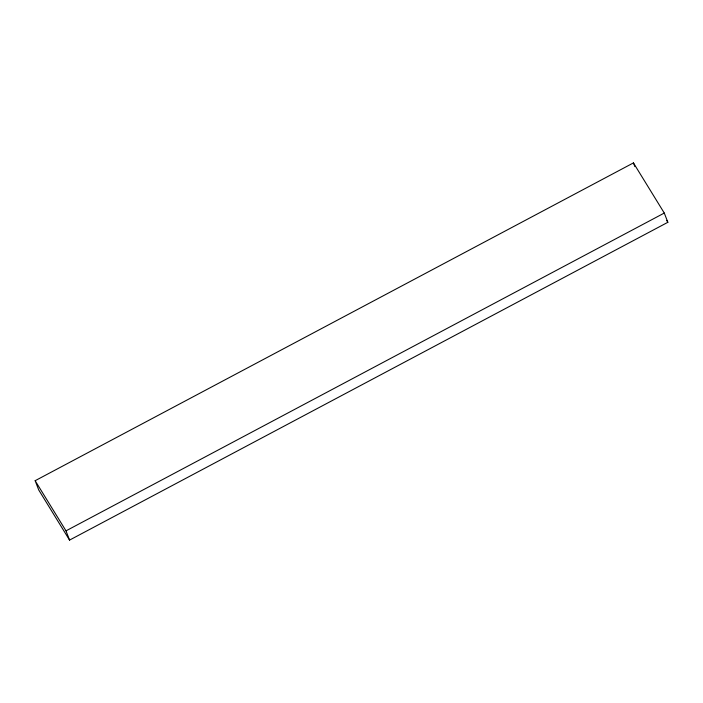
<?xml version="1.0" encoding="UTF-8"?>
<svg xmlns="http://www.w3.org/2000/svg" width="703" height="703" viewBox="0 0 703 703"><rect width="100%" height="100%" fill="white"/><g stroke="black" fill="none" stroke-linecap="round" stroke-linejoin="round"><path stroke-width="1.05" d="M35.15 480.703L633.438 162.903L664.282 213.053L667.85 222.297L69.562 540.097L38.718 489.947L35.15 480.703L65.994 530.853L69.562 540.097M65.994 530.853L664.282 213.053M666.708 220.434L667.85 222.297M633.438 162.903L634.862 166.593"/></g></svg>
